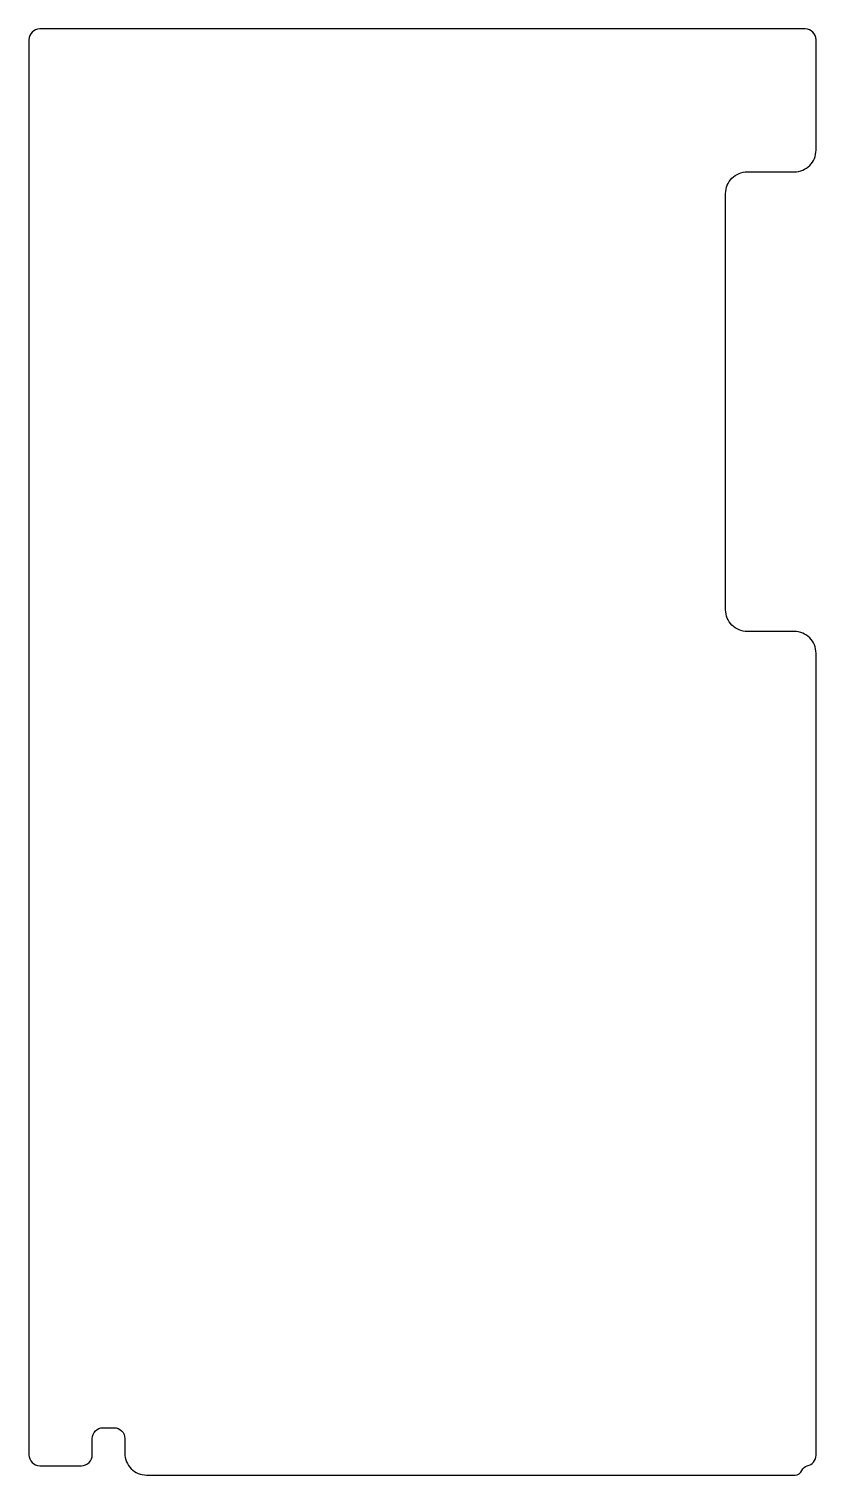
# Model space of a CAD drawing. Header units: millimetres. Extents: x -238 to -21, y -1 to 399.
import ezdxf

# ---------------------------------------------------------------- set-up
doc = ezdxf.new("R2010")
doc.units = ezdxf.units.MM
doc.layers.get('0').update_dxf_attribs({"linetype": 'CONTINUOUS'})

msp = doc.modelspace()

# ---------------------------------------------------------------- linework, layer by layer
msp.add_lwpolyline([(-21, 395.5, 0.414214), (-24, 398.5), (-235.5, 398.5, 0.414214), (-238.5, 395.5), (-238.5, 4.5, 0.414214), (-235.5, 1.5), (-224, 1.5, 0.414214), (-221, 4.5), (-221, 9, -0.414214), (-218, 12), (-215, 12, -0.414214), (-212, 9), (-212, 4.9, 0.414214), (-206, -1.1), (-26.79, -1.1, 0.312963), (-24.91, 0.2, -0.26063), (-23.42, 1.46, 0.35864), (-21, 4.41), (-21, 226, 0.414214), (-27, 232), (-40, 232, -0.414214), (-46, 238), (-46, 353, -0.414214), (-40, 359), (-27, 359, 0.414214), (-21, 365)], format="xyb", close=True)

doc.saveas('drawing.dxf')
